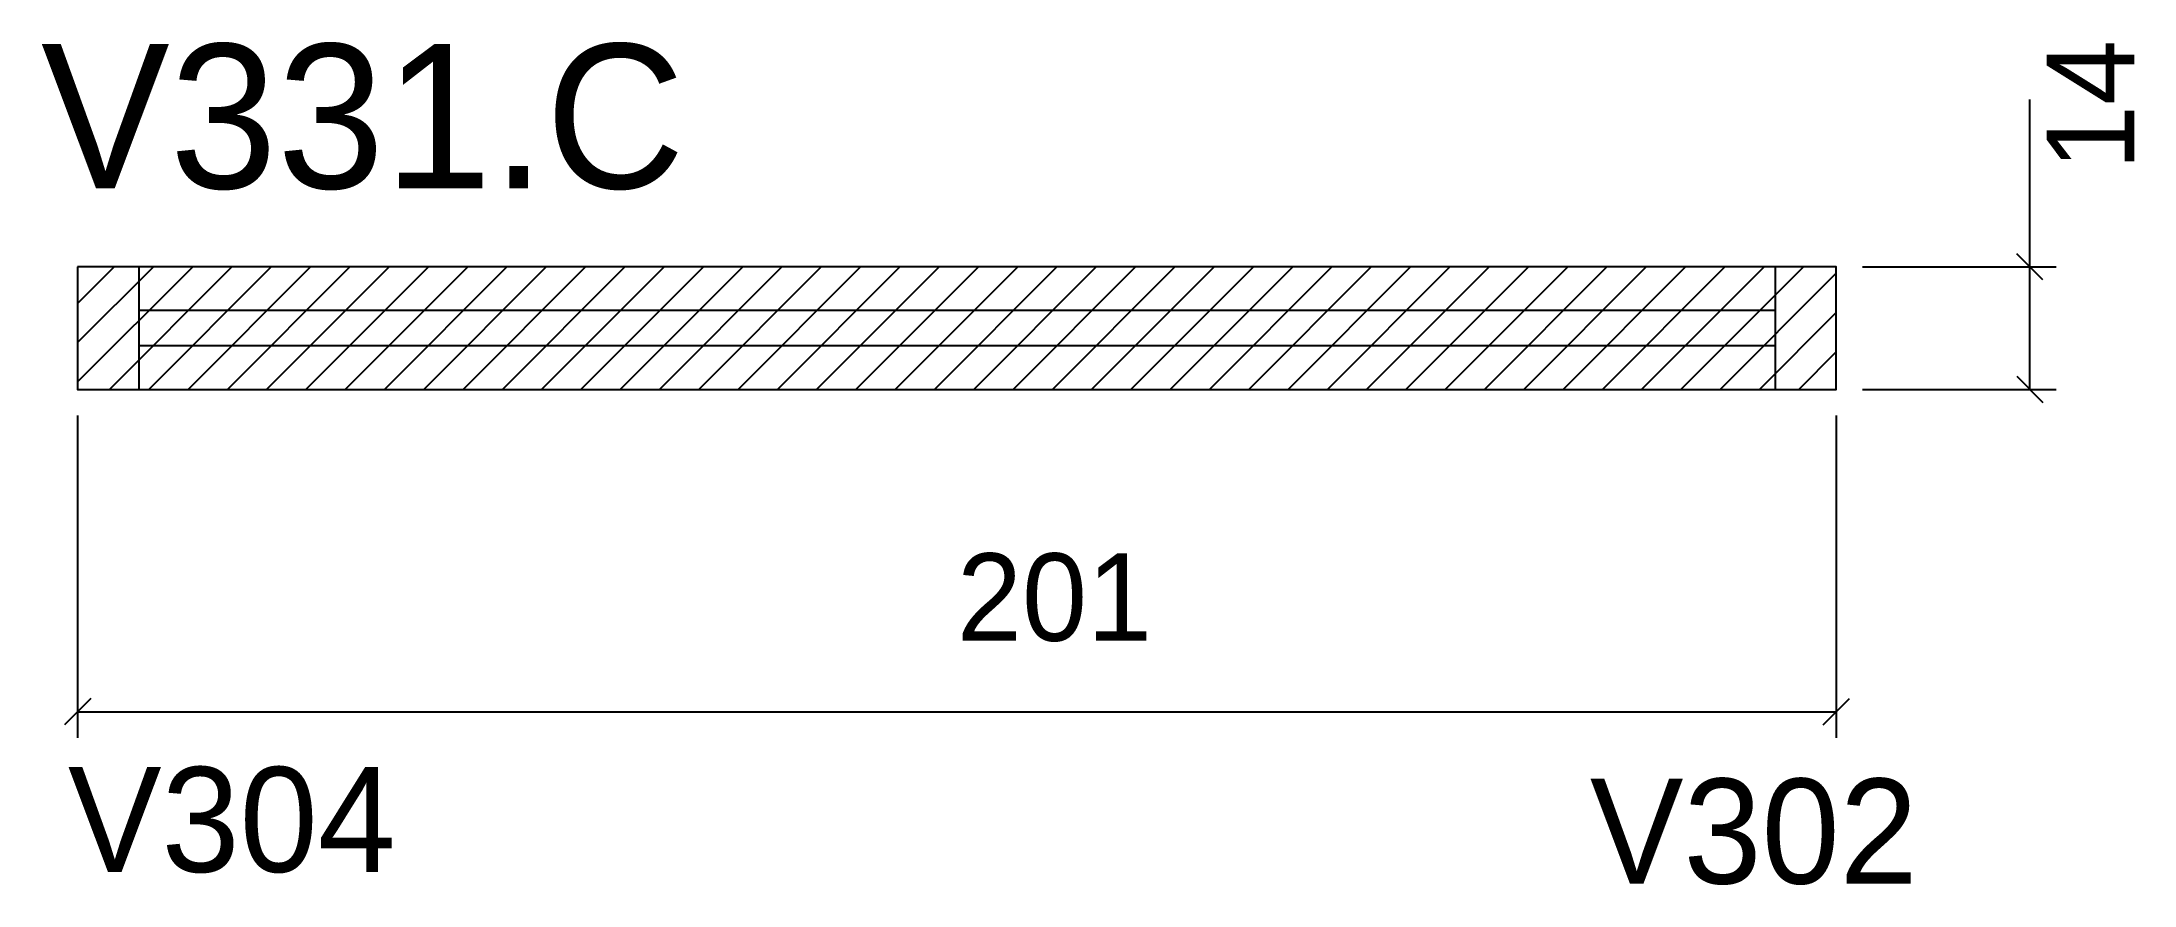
# Model space of a CAD drawing. Header units: metres. Extents: x 4527 to 4766, y -143 to -46.
import ezdxf

# ---------------------------------------------------------------- set-up
doc = ezdxf.new("R2010")
doc.units = ezdxf.units.M
for name, color, linetype in [('5', 7, 'Continuous'), ('COTA', 7, 'Continuous'), ('NOMENCLATURA', 7, 'Continuous'), ('Painéis', 7, 'Continuous'), ('REAPROVEITAMENTO', 7, 'Continuous'), ('SARR_2.2x7', 7, 'Continuous'), ('SARR_EDITAR', 7, 'Continuous')]:
    doc.layers.add(name, color=color, linetype=linetype)

msp = doc.modelspace()

# ---------------------------------------------------------------- hatches: boundary and pattern name
at = {"layer": 'REAPROVEITAMENTO'}
h = msp.add_hatch(dxfattribs=at)
h.set_pattern_fill('ANSI31')
h.paths.add_polyline_path([(4731.59, -86.11), (4731.59, -72.11), (4530.59, -72.11), (4530.59, -86.11), (4731.59, -86.11)])

# ---------------------------------------------------------------- linework, layer by layer
at = {"layer": 'COTA', "color": 4, "lineweight": 25}
for p, q in [((4753.71, -72.11), (4753.71, -53)), ((4734.59, -72.11), (4756.71, -72.11)), ((4753.71, -86.11), (4753.71, -72.11)), ((4734.59, -86.11), (4756.71, -86.11)), ((4530.59, -89.11), (4530.59, -125.95)), ((4731.59, -89.11), (4731.59, -125.95)), ((4530.59, -122.95), (4731.59, -122.95))]:
    msp.add_line(p, q, dxfattribs=at)
at = {"layer": 'COTA', "color": 0, "lineweight": 25}
for p, q in [((4755.21, -73.61), (4752.21, -70.61)), ((4752.21, -84.61), (4755.21, -87.61)), ((4532.09, -121.45), (4529.09, -124.45)), ((4730.09, -124.45), (4733.09, -121.45))]:
    msp.add_line(p, q, dxfattribs=at)
at = {"layer": 'Painéis', "color": 200, "lineweight": 25}
msp.add_lwpolyline([(4530.59, -72.11), (4530.59, -86.11), (4731.59, -86.11), (4731.59, -72.11), (4530.59, -72.11)], dxfattribs=at)
at = {"layer": 'SARR_2.2x7', "color": 40, "lineweight": 25}
for p, q in [((4537.59, -72.11), (4537.59, -86.11)), ((4724.59, -72.11), (4724.59, -86.11))]:
    msp.add_line(p, q, dxfattribs=at)
at = {"layer": 'SARR_EDITAR', "color": 141, "lineweight": 25}
for p, q in [((4724.59, -77.11), (4537.59, -77.11)), ((4537.59, -81.11), (4724.59, -81.11))]:
    msp.add_line(p, q, dxfattribs=at)

# ---------------------------------------------------------------- texts
at = {"layer": '5', "color": 5, "lineweight": 25}
for s, p in [('V304', (4529.48, -141.27)), ('V302', (4703.43, -142.6))]:
    msp.add_text(s, height=12, rotation=360, dxfattribs=at).set_placement(p)
at = {"layer": 'COTA', "color": 240, "lineweight": 25}
msp.add_text('14', height=10, rotation=90, dxfattribs=at).set_placement((4765.64, -61.05))
msp.add_text('201', height=10, dxfattribs=at).set_placement((4631.09, -114.85))
at = {"layer": 'NOMENCLATURA', "color": 7, "lineweight": 25}
msp.add_text('V331.C', height=16.5, dxfattribs=at).set_placement((4526.4, -63.14))

doc.saveas('drawing.dxf')
